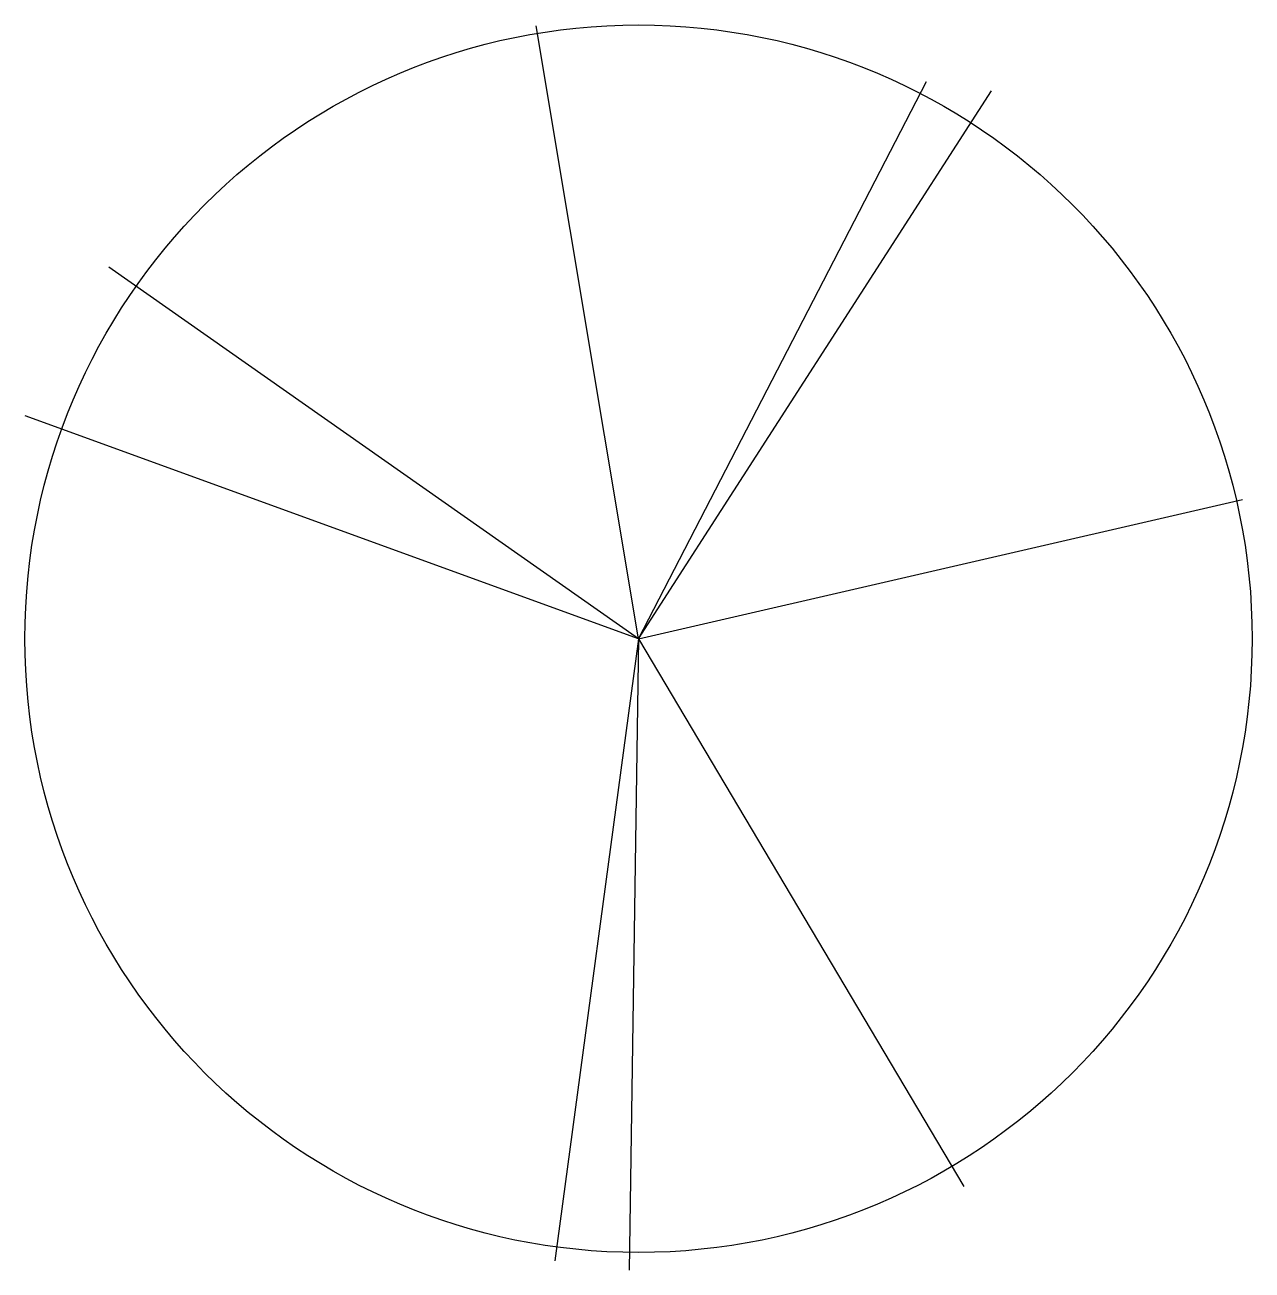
# Model space of a CAD drawing. Extents: x 26776.76 to 26777.76, y 38907.83 to 38908.84.
import ezdxf

# ---------------------------------------------------------------- set-up
doc = ezdxf.new("R2010")
doc.units = 0
doc.header["$LTSCALE"] = 50
doc.layers.get('0').update_dxf_attribs({"linetype": 'CONTINUOUS'})

msp = doc.modelspace()

# ---------------------------------------------------------------- linework, layer by layer
at = {"color": 0}
for q in [(26777.1733, 38908.8428), (26777.4913, 38908.7974), (26777.5443, 38908.7898), (26776.8249, 38908.6461), (26776.7568, 38908.5251), (26777.7488, 38908.457), (26777.1884, 38907.8367), (26777.249, 38907.8292), (26777.5216, 38907.8972)]:
    msp.add_line((26777.2566, 38908.3435), q, dxfattribs=at)
msp.add_circle((26777.2566, 38908.3435), 0.5, dxfattribs=at)

doc.saveas('drawing.dxf')
